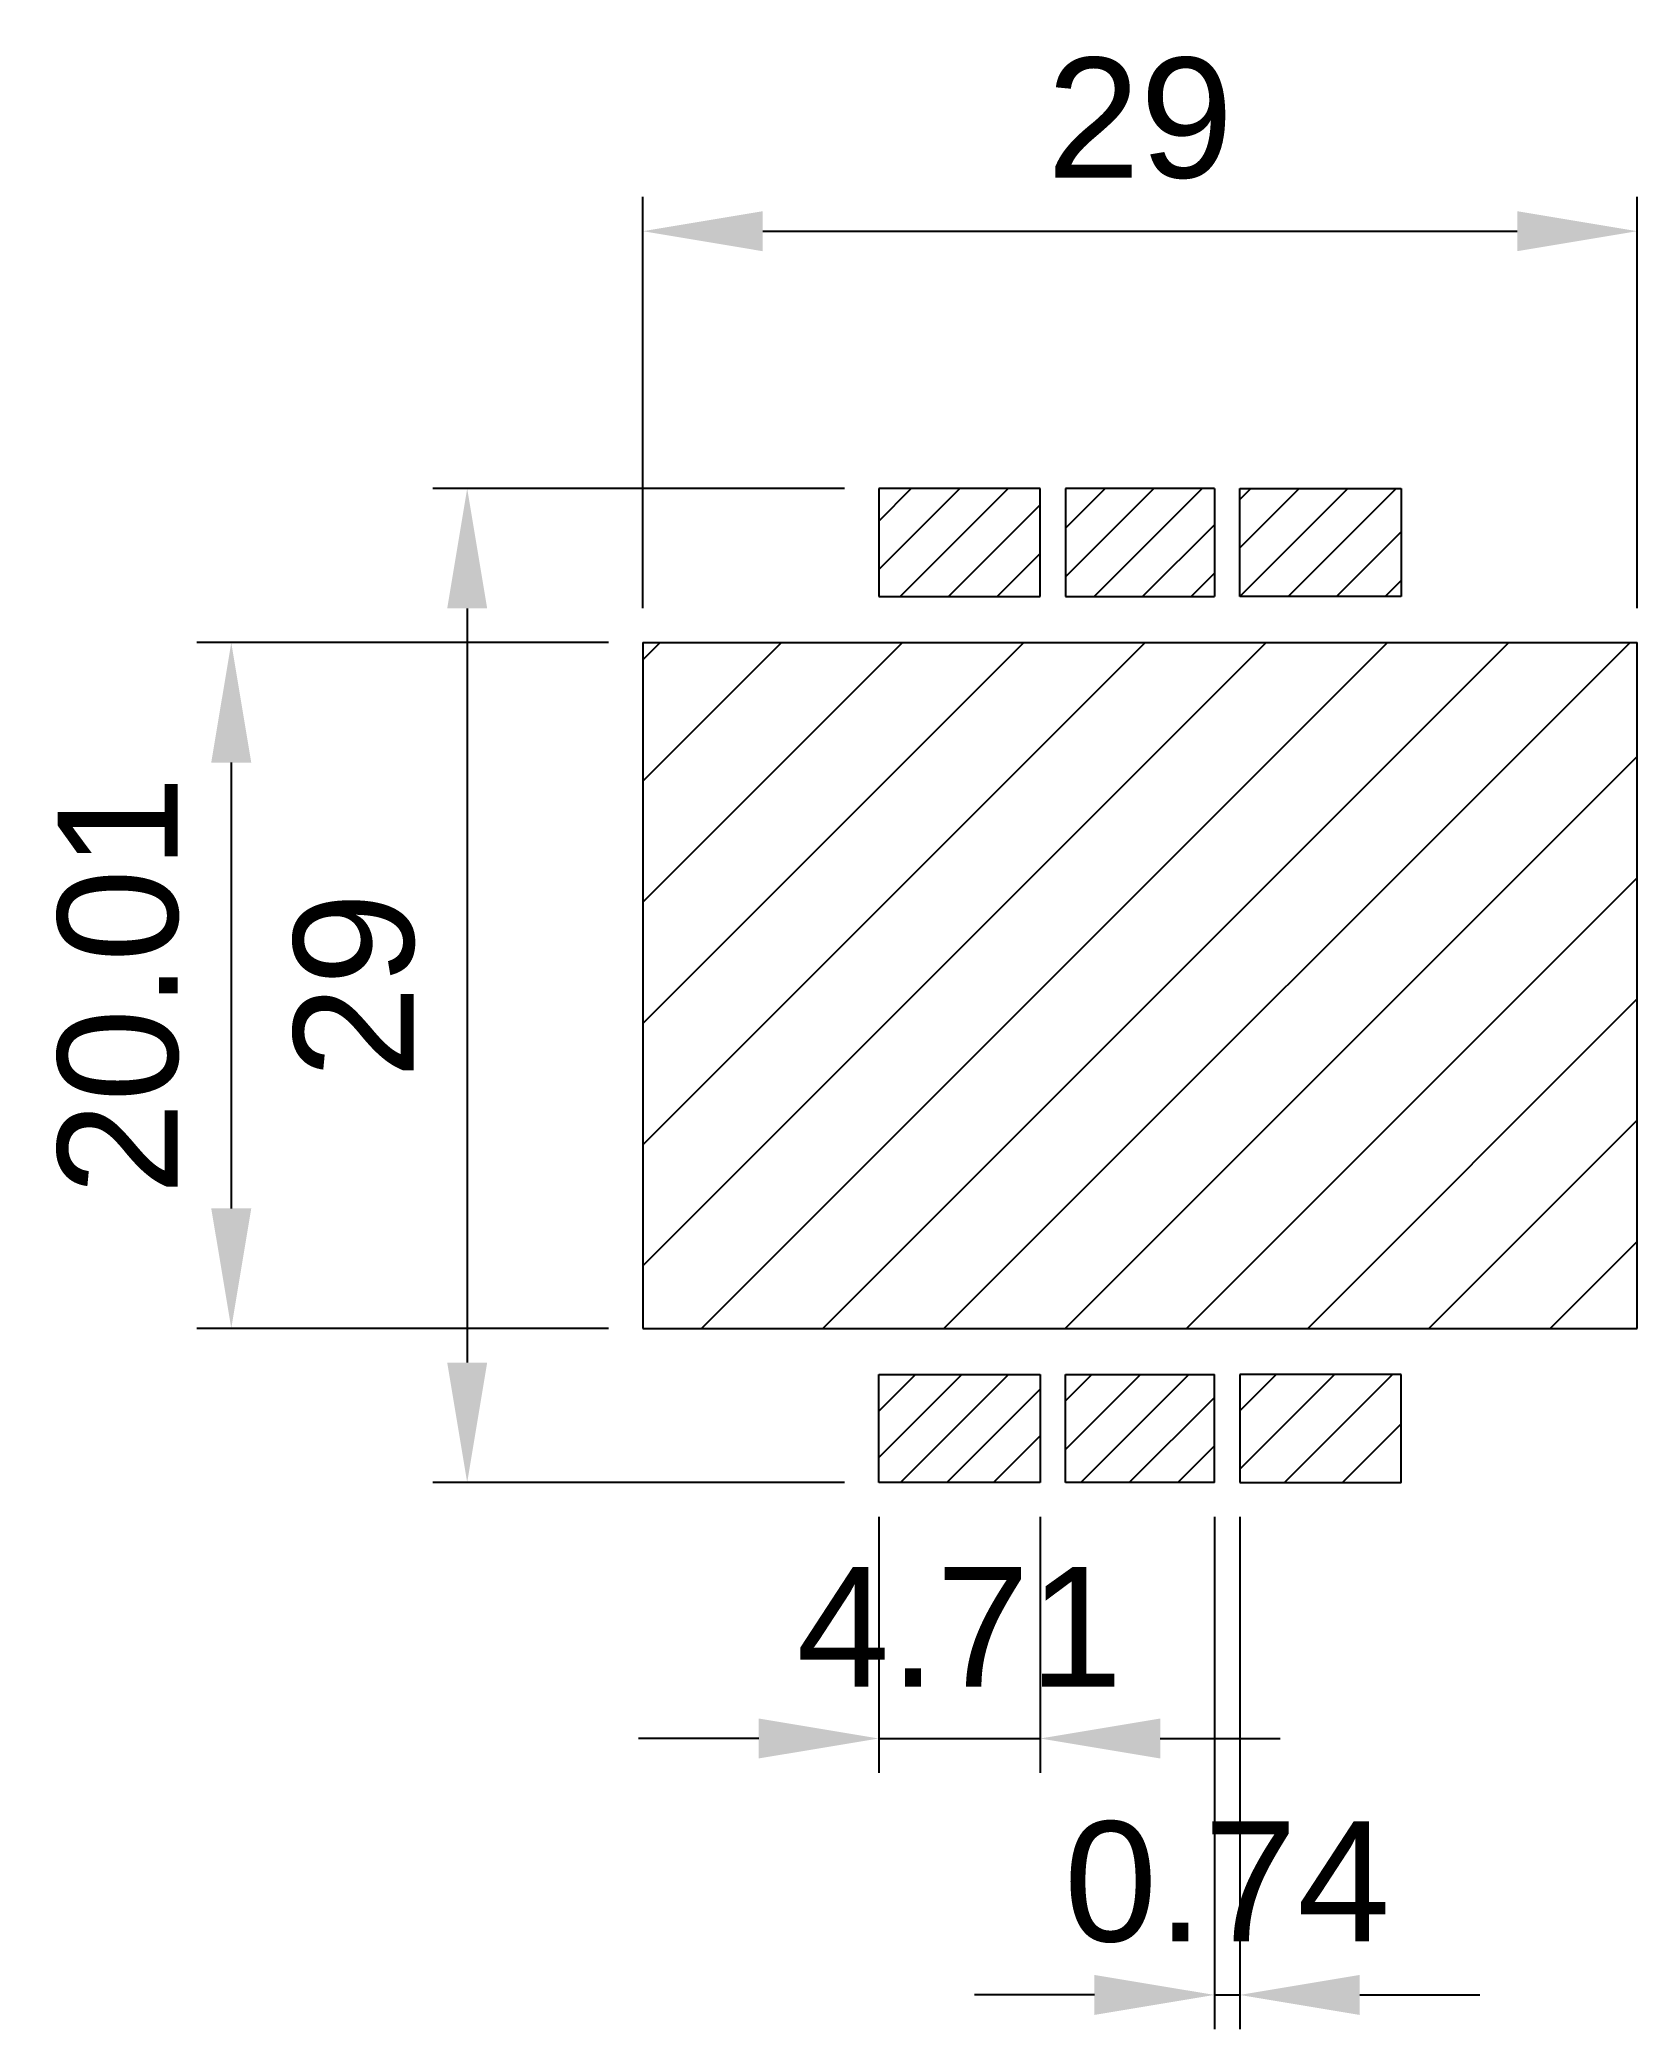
# Model space of a CAD drawing. Header units: millimetres. Extents: x 1636.5 to 1683.1, y 1779.4 to 1837.4.
import ezdxf

# ---------------------------------------------------------------- set-up
doc = ezdxf.new("R2010")
doc.units = ezdxf.units.MM
doc.layers.add('AM_5', color=3, linetype='Continuous', lineweight=25)
doc.layers.add('AM_8', color=1, linetype='Continuous', lineweight=25)
doc.layers.add('TC-etch-lines', color=1, linetype='Continuous')
doc.styles.get("Standard").update_dxf_attribs({"font": 'arial.ttf'})
doc.dimstyles.new('AM_ISO$0', dxfattribs={"dimtxt": 3.5, "dimasz": 3.5, "dimexe": 1, "dimexo": 1, "dimgap": 1.5, "dimtad": 1, "dimdsep": 46, "dimtxsty": 'Standard', "dimcen": 0, "dimclrd": 256, "dimclre": 256, "dimclrt": 2, "dimadec": 0, "dimazin": 2, "dimtp": 0.1, "dimtm": 0.1, "dimtfac": 0.71, "dimtdec": 3, "dimtmove": 0, "dimatfit": 3, "dimfxl": 1, "dimlwd": -1, "dimlwe": -1, "dimarcsym": 1})
pattern_1 = [(45, (-584.3334, 252.6258), (-0.70710678, 0.70710678), [])]

# ---------------------------------------------------------------- blocks, each defined once
blk = doc.blocks.new('*D9')
at = {"layer": 'AM_5', "color": 5, "linetype": 'ByBlock', "transparency": 16777216}
for p, q in [((1654.121, 1820.835), (1654.121, 1832.835)), ((1683.121, 1820.835), (1683.121, 1832.835)), ((1657.621, 1831.835), (1679.621, 1831.835))]:
    blk.add_line(p, q, dxfattribs=at)
at = {"layer": 'AM_5', "color": 5, "transparency": 16777216}
for points in [[(1657.621, 1832.418), (1657.621, 1831.251), (1654.121, 1831.835)], [(1679.621, 1832.418), (1679.621, 1831.251), (1683.121, 1831.835)]]:
    blk.add_solid(points, dxfattribs=at)
at = {"layer": 'Defpoints', "color": 0, "transparency": 16777216}
for p in [(1683.121, 1831.835), (1654.121, 1819.835), (1683.121, 1819.835)]:
    blk.add_point(p, dxfattribs=at)
at = {"layer": 'AM_5', "color": 5, "transparency": 16777216, "insert": (1668.621, 1835.122), "char_height": 3.5, "attachment_point": 5}
blk.add_mtext('29', dxfattribs=at)
blk = doc.blocks.new('*D10')
at = {"layer": 'AM_5', "color": 5, "linetype": 'ByBlock', "transparency": 16777216}
for p, q in [((1661.001, 1794.332), (1661.001, 1786.866)), ((1665.713, 1794.332), (1665.713, 1786.866)), ((1657.501, 1787.866), (1654.001, 1787.866)), ((1661.001, 1787.866), (1665.713, 1787.866)), ((1669.213, 1787.866), (1672.713, 1787.866))]:
    blk.add_line(p, q, dxfattribs=at)
at = {"layer": 'AM_5', "color": 5, "transparency": 16777216}
for points in [[(1657.501, 1788.449), (1657.501, 1787.283), (1661.001, 1787.866)], [(1669.213, 1788.449), (1669.213, 1787.283), (1665.713, 1787.866)]]:
    blk.add_solid(points, dxfattribs=at)
at = {"layer": 'Defpoints', "color": 0, "transparency": 16777216}
for p in [(1661.001, 1795.332), (1665.713, 1795.332), (1665.713, 1787.866)]:
    blk.add_point(p, dxfattribs=at)
at = {"layer": 'AM_5', "color": 5, "transparency": 16777216, "insert": (1663.357, 1791.123), "char_height": 3.5, "attachment_point": 5}
blk.add_mtext('4.71', dxfattribs=at)
blk = doc.blocks.new('*D11')
at = {"layer": 'AM_5', "color": 5, "linetype": 'ByBlock', "transparency": 16777216}
for p, q in [((1670.793, 1794.332), (1670.793, 1779.385)), ((1671.528, 1794.332), (1671.528, 1779.385)), ((1667.293, 1780.385), (1663.793, 1780.385)), ((1670.793, 1780.385), (1671.528, 1780.385)), ((1675.028, 1780.385), (1678.528, 1780.385))]:
    blk.add_line(p, q, dxfattribs=at)
at = {"layer": 'AM_5', "color": 5, "transparency": 16777216}
for points in [[(1667.293, 1780.968), (1667.293, 1779.802), (1670.793, 1780.385)], [(1675.028, 1780.968), (1675.028, 1779.802), (1671.528, 1780.385)]]:
    blk.add_solid(points, dxfattribs=at)
at = {"layer": 'Defpoints', "color": 0, "transparency": 16777216}
for p in [(1670.793, 1795.332), (1671.528, 1795.332), (1671.528, 1780.385)]:
    blk.add_point(p, dxfattribs=at)
at = {"layer": 'AM_5', "color": 5, "transparency": 16777216, "insert": (1671.161, 1783.672), "char_height": 3.5, "attachment_point": 5}
blk.add_mtext('0.74', dxfattribs=at)
blk = doc.blocks.new('*D12')
at = {"layer": 'AM_5', "color": 5, "linetype": 'ByBlock', "transparency": 16777216}
for p, q in [((1653.121, 1819.835), (1641.121, 1819.835)), ((1642.121, 1816.335), (1642.121, 1803.329)), ((1653.121, 1799.829), (1641.121, 1799.829))]:
    blk.add_line(p, q, dxfattribs=at)
at = {"layer": 'AM_5', "color": 5, "transparency": 16777216}
for points in [[(1641.537, 1816.335), (1642.704, 1816.335), (1642.121, 1819.835)], [(1641.537, 1803.329), (1642.704, 1803.329), (1642.121, 1799.829)]]:
    blk.add_solid(points, dxfattribs=at)
at = {"layer": 'Defpoints', "color": 0, "transparency": 16777216}
for p in [(1654.121, 1819.835), (1642.121, 1799.829), (1654.121, 1799.829)]:
    blk.add_point(p, dxfattribs=at)
at = {"layer": 'AM_5', "color": 5, "transparency": 16777216, "insert": (1638.834, 1809.832), "char_height": 3.5, "attachment_point": 5, "rotation": 90}
blk.add_mtext('20.01', dxfattribs=at)
blk = doc.blocks.new('*D13')
at = {"layer": 'AM_5', "color": 5, "linetype": 'ByBlock', "transparency": 16777216}
for p, q in [((1660.001, 1824.332), (1648.001, 1824.332)), ((1649.001, 1820.832), (1649.001, 1798.832)), ((1660.001, 1795.332), (1648.001, 1795.332))]:
    blk.add_line(p, q, dxfattribs=at)
at = {"layer": 'AM_5', "color": 5, "transparency": 16777216}
for points in [[(1648.418, 1820.832), (1649.584, 1820.832), (1649.001, 1824.332)], [(1648.418, 1798.832), (1649.584, 1798.832), (1649.001, 1795.332)]]:
    blk.add_solid(points, dxfattribs=at)
at = {"layer": 'Defpoints', "color": 0, "transparency": 16777216}
for p in [(1661.001, 1824.332), (1649.001, 1795.332), (1661.001, 1795.332)]:
    blk.add_point(p, dxfattribs=at)
at = {"layer": 'AM_5', "color": 5, "transparency": 16777216, "insert": (1645.714, 1809.832), "char_height": 3.5, "attachment_point": 5, "rotation": 90}
blk.add_mtext('29', dxfattribs=at)

msp = doc.modelspace()

# ---------------------------------------------------------------- hatches: boundary and pattern name
at = {"layer": 'AM_8'}
h = msp.add_hatch(dxfattribs=at)
h.set_pattern_fill('_U', color=256, angle=45, style=0, pattern_type=0)
h.set_pattern_definition(pattern_1)
h.paths.add_polyline_path([(1661.001, 1821.177), (1665.713, 1821.177), (1665.713, 1824.332), (1661.001, 1824.332)])
h = msp.add_hatch(dxfattribs=at)
h.set_pattern_fill('_U', color=256, angle=45, style=0, pattern_type=0)
h.set_pattern_definition(pattern_1)
h.paths.add_polyline_path([(1666.448, 1821.177), (1670.793, 1821.177), (1670.793, 1824.332), (1666.448, 1824.332)])
h = msp.add_hatch(dxfattribs=at)
h.set_pattern_fill('_U', color=256, angle=45, style=0, pattern_type=0)
h.set_pattern_definition(pattern_1)
h.paths.add_polyline_path([(1676.241, 1824.332), (1671.528, 1824.332), (1671.528, 1821.177), (1676.241, 1821.177)])
h = msp.add_hatch(dxfattribs=at)
h.set_pattern_fill('_U', color=256, scale=2.5, angle=45, style=0, pattern_type=0)
h.set_pattern_definition([(45, (-584.3334, 252.6258), (-1.767767, 1.767767), [])])
h.paths.add_polyline_path([(1683.121, 1819.835), (1654.121, 1819.835), (1654.121, 1799.829), (1683.121, 1799.829)])
h = msp.add_hatch(dxfattribs=at)
h.set_pattern_fill('_U', color=256, scale=0.96, angle=45, style=0, pattern_type=0)
h.set_pattern_definition([(45, (-584.3334, 252.6258), (-0.6788225, 0.6788225), [])])
h.paths.add_polyline_path([(1661.001, 1795.332), (1665.713, 1795.332), (1665.713, 1798.487), (1661.001, 1798.487)])
h = msp.add_hatch(dxfattribs=at)
h.set_pattern_fill('_U', color=256, angle=45, style=0, pattern_type=0)
h.set_pattern_definition(pattern_1)
h.paths.add_polyline_path([(1670.793, 1798.487), (1666.448, 1798.487), (1666.448, 1795.332), (1670.793, 1795.332)])
h = msp.add_hatch(dxfattribs=at)
h.set_pattern_fill('_U', color=256, scale=1.2, angle=45, style=0, pattern_type=0)
h.set_pattern_definition([(45, (-584.3334, 252.6258), (-0.84852814, 0.84852814), [])])
h.paths.add_polyline_path([(1671.528, 1795.332), (1676.241, 1795.332), (1676.241, 1798.487), (1671.528, 1798.487)])

# ---------------------------------------------------------------- linework, layer by layer
at = {"layer": 'TC-etch-lines'}
for p, q in [((1665.713, 1824.332), (1661.001, 1824.332)), ((1661.001, 1824.332), (1661.001, 1821.177)), ((1665.713, 1821.177), (1665.713, 1824.332)), ((1670.793, 1824.332), (1666.448, 1824.332)), ((1666.448, 1824.332), (1666.448, 1821.177)), ((1670.793, 1824.332), (1670.793, 1821.177)), ((1671.528, 1821.177), (1671.528, 1824.332)), ((1671.528, 1824.332), (1676.241, 1824.332)), ((1676.241, 1824.332), (1676.241, 1821.177)), ((1661.001, 1821.177), (1665.713, 1821.177)), ((1666.448, 1821.177), (1670.793, 1821.177)), ((1676.241, 1821.177), (1671.528, 1821.177)), ((1661.001, 1795.332), (1661.001, 1798.487)), ((1661.001, 1798.487), (1665.713, 1798.487)), ((1665.713, 1798.487), (1665.713, 1795.332)), ((1666.448, 1795.332), (1666.448, 1798.487)), ((1666.448, 1798.487), (1670.793, 1798.487)), ((1670.793, 1795.332), (1670.793, 1798.487)), ((1671.528, 1798.487), (1671.528, 1795.332)), ((1676.241, 1798.487), (1671.528, 1798.487)), ((1676.241, 1795.332), (1676.241, 1798.487)), ((1665.713, 1795.332), (1661.001, 1795.332)), ((1670.793, 1795.332), (1666.448, 1795.332)), ((1671.528, 1795.332), (1676.241, 1795.332))]:
    msp.add_line(p, q, dxfattribs=at)
at = {"layer": 'TC-etch-lines', "color": 1}
for p, q in [((1654.121, 1819.835), (1654.121, 1799.829)), ((1654.121, 1819.835), (1683.121, 1819.835)), ((1683.121, 1799.829), (1683.121, 1819.835)), ((1654.121, 1799.829), (1683.121, 1799.829))]:
    msp.add_line(p, q, dxfattribs=at)

# ---------------------------------------------------------------- dimensions: what is measured, and where the dimension line sits
at = {"layer": 'AM_5'}
dim = msp.add_linear_dim(base=(1683.121, 1831.835), p1=(1654.121, 1819.835), p2=(1683.121, 1819.835), dimstyle='AM_ISO$0', override={"dimpost": '', "dimclrd": 5, "dimclre": 5, "dimclrt": 5}, dxfattribs=at)
dim.commit()
dim.dimension.update_dxf_attribs({"geometry": '*D9', "text_midpoint": (1668.621, 1835.122)})
for base, p1, p2, override, picture, middle in [((1649.001, 1795.332), (1661.001, 1824.332), (1661.001, 1795.332), {"dimclrd": 5, "dimclre": 5, "dimclrt": 5}, '*D13', (1645.714, 1809.832)), ((1642.121, 1799.829), (1654.121, 1819.835), (1654.121, 1799.829), {"dimpost": '', "dimclrd": 5, "dimclre": 5, "dimclrt": 5}, '*D12', (1638.834, 1809.832))]:
    dim = msp.add_linear_dim(base=base, p1=p1, p2=p2, angle=90, dimstyle='AM_ISO$0', override=override, dxfattribs=at)
    dim.commit()
    dim.dimension.update_dxf_attribs({"geometry": picture, "text_midpoint": middle})
for base, p1, p2, picture, middle in [((1665.713, 1787.866), (1661.001, 1795.332), (1665.713, 1795.332), '*D10', (1663.357, 1787.866)), ((1671.528461409, 1780.385120206), (1670.793461409, 1795.331691401), (1671.528461409, 1795.331691401), '*D11', (1671.160961409, 1780.385120206))]:
    dim = msp.add_linear_dim(base=base, p1=p1, p2=p2, dimstyle='AM_ISO$0', override={"dimclrd": 5, "dimclre": 5, "dimclrt": 5}, dxfattribs=at)
    dim.commit()
    dim.dimension.update_dxf_attribs({"geometry": picture, "text_midpoint": middle, "dimtype": 160})

doc.saveas('drawing.dxf')
